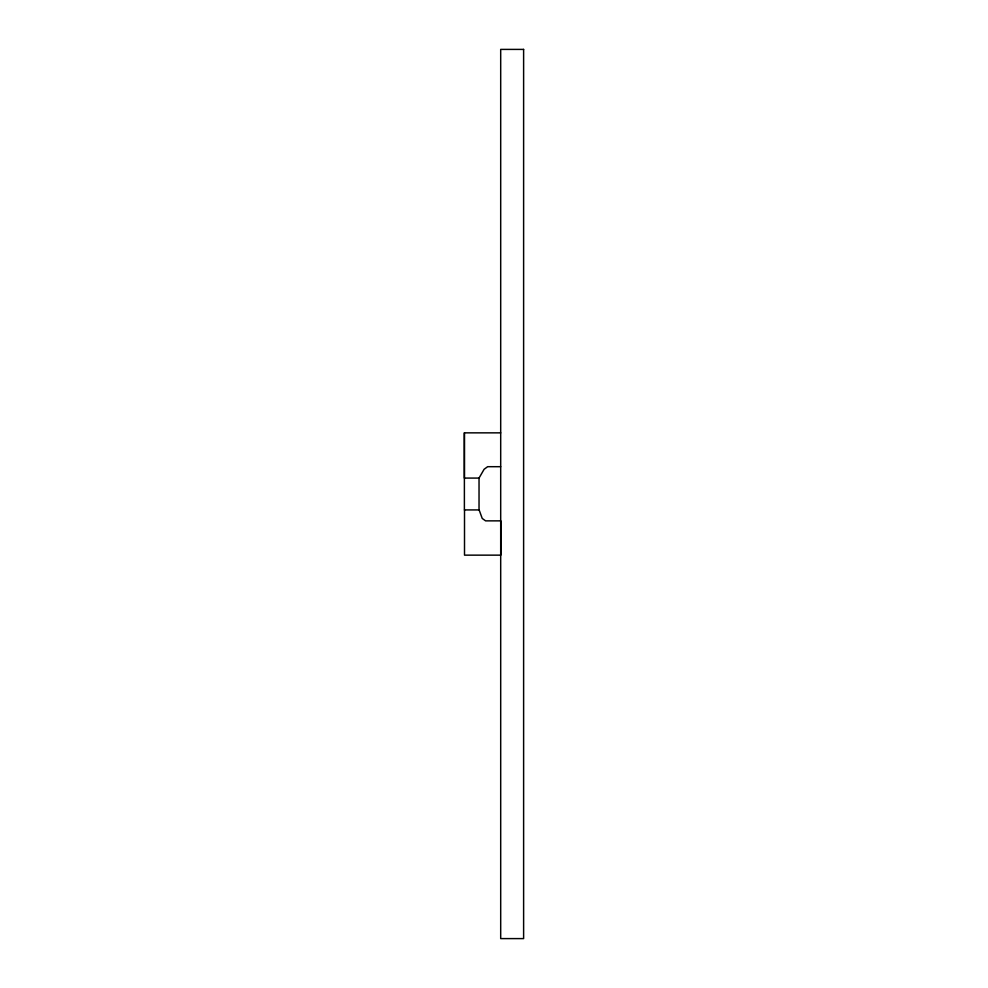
<?xml version="1.0" encoding="UTF-8"?>
<svg xmlns="http://www.w3.org/2000/svg" width="988" height="988" viewBox="0 0 988 988"><rect width="100%" height="100%" fill="white"/><g stroke="black" fill="none" stroke-linecap="round" stroke-linejoin="round"><path stroke-width="1.48" d="M500.694 432.855L464.385 432.855L464.385 509.919L479.032 509.919L479.032 478.081L484.108 469.275L487.652 466.694L500.694 466.694M479.032 478.081L464.385 478.081L464.385 432.855M479.131 509.919L482.23 518.453L485.59 520.861L500.817 520.861L500.817 555.145L464.508 555.145L464.508 509.919M523.615 49.4L500.694 49.4L500.694 938.6L523.615 938.6L523.615 49.4"/></g></svg>
